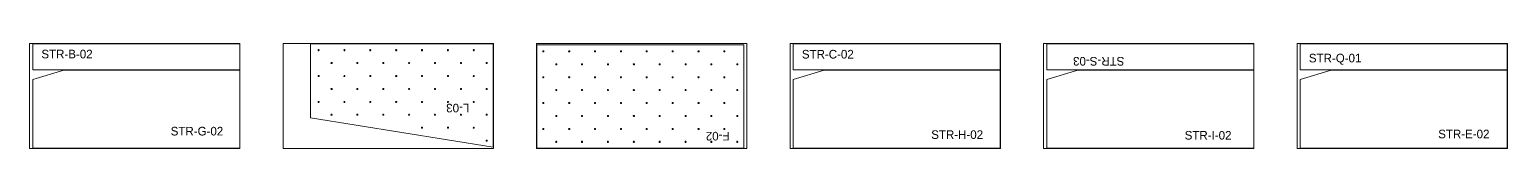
# Model space of a CAD drawing. Extents: x 0 to 287620, y 0 to 1220.
# Drawn here: x 105840 to 122980, y 0 to 1220 of the extents above; entities that cross this region are included whole.
import ezdxf

# ---------------------------------------------------------------- set-up
doc = ezdxf.new("R2010")
doc.units = 0
doc.header["$MEASUREMENT"] = 0
for name, color, linetype, lineweight in [('CUSTOM', 7, 'CONTINUOUS', 0), ('drilling', 7, 'CONTINUOUS', 0), ('FINAL', 7, 'CONTINUOUS', 0)]:
    doc.layers.add(name, color=color, linetype=linetype, lineweight=lineweight)

msp = doc.modelspace()

# ---------------------------------------------------------------- linework, layer by layer
at = {"layer": 'CUSTOM', "lineweight": 0}
for points in [[(105840, 0), (108280, 0), (108280, 1220), (105840, 1220)], [(108780, 0), (111220, 0), (111220, 1220), (108780, 1220)], [(111720, 0), (114160, 0), (114160, 1220), (111720, 1220)], [(114660, 0), (117100, 0), (117100, 1220), (114660, 1220)], [(117600, 0), (120040, 0), (120040, 1220), (117600, 1220)], [(120540, 0), (122980, 0), (122980, 1220), (120540, 1220)]]:
    msp.add_lwpolyline(points, close=True, dxfattribs=at)
at = {"layer": 'drilling', "lineweight": 0}
for points in [[(109186, 1142), (109187, 1138), (109189, 1136), (109193, 1136), (109196, 1137), (109198, 1140), (109198, 1144), (109196, 1147), (109193, 1148), (109189, 1148), (109187, 1146)], [(109486, 1142), (109487, 1138), (109489, 1136), (109493, 1136), (109496, 1137), (109498, 1140), (109498, 1144), (109496, 1147), (109493, 1148), (109489, 1148), (109487, 1146)], [(109786, 1142), (109787, 1138), (109789, 1136), (109793, 1136), (109796, 1137), (109798, 1140), (109798, 1144), (109796, 1147), (109793, 1148), (109789, 1148), (109787, 1146)], [(110086, 1142), (110087, 1138), (110089, 1136), (110093, 1136), (110096, 1137), (110098, 1140), (110098, 1144), (110096, 1147), (110093, 1148), (110089, 1148), (110087, 1146)], [(110386, 1142), (110387, 1138), (110389, 1136), (110393, 1136), (110396, 1137), (110398, 1140), (110398, 1144), (110396, 1147), (110393, 1148), (110389, 1148), (110387, 1146)], [(110686, 1142), (110687, 1138), (110689, 1136), (110693, 1136), (110696, 1137), (110698, 1140), (110698, 1144), (110696, 1147), (110693, 1148), (110689, 1148), (110687, 1146)], [(110986, 1142), (110987, 1138), (110989, 1136), (110993, 1136), (110996, 1137), (110998, 1140), (110998, 1144), (110996, 1147), (110993, 1148), (110989, 1148), (110987, 1146)], [(111792, 1128), (111793, 1124), (111795, 1122), (111799, 1122), (111802, 1123), (111804, 1126), (111804, 1130), (111802, 1133), (111799, 1134), (111795, 1134), (111793, 1132)], [(112092, 1128), (112093, 1124), (112095, 1122), (112099, 1122), (112102, 1123), (112104, 1126), (112104, 1130), (112102, 1133), (112099, 1134), (112095, 1134), (112093, 1132)], [(112392, 1128), (112393, 1124), (112395, 1122), (112399, 1122), (112402, 1123), (112404, 1126), (112404, 1130), (112402, 1133), (112399, 1134), (112395, 1134), (112393, 1132)], [(112692, 1128), (112693, 1124), (112695, 1122), (112699, 1122), (112702, 1123), (112704, 1126), (112704, 1130), (112702, 1133), (112699, 1134), (112695, 1134), (112693, 1132)], [(112992, 1128), (112993, 1124), (112995, 1122), (112999, 1122), (113002, 1123), (113004, 1126), (113004, 1130), (113002, 1133), (112999, 1134), (112995, 1134), (112993, 1132)], [(113292, 1128), (113293, 1124), (113295, 1122), (113299, 1122), (113302, 1123), (113304, 1126), (113304, 1130), (113302, 1133), (113299, 1134), (113295, 1134), (113293, 1132)], [(113592, 1128), (113593, 1124), (113595, 1122), (113599, 1122), (113602, 1123), (113604, 1126), (113604, 1130), (113602, 1133), (113599, 1134), (113595, 1134), (113593, 1132)], [(113892, 1128), (113893, 1124), (113895, 1122), (113899, 1122), (113902, 1123), (113904, 1126), (113904, 1130), (113902, 1133), (113899, 1134), (113895, 1134), (113893, 1132)], [(109336, 992), (109337, 988), (109339, 986), (109343, 986), (109346, 987), (109348, 990), (109348, 994), (109346, 997), (109343, 998), (109339, 998), (109337, 996)], [(109636, 992), (109637, 988), (109639, 986), (109643, 986), (109646, 987), (109648, 990), (109648, 994), (109646, 997), (109643, 998), (109639, 998), (109637, 996)], [(109936, 992), (109937, 988), (109939, 986), (109943, 986), (109946, 987), (109948, 990), (109948, 994), (109946, 997), (109943, 998), (109939, 998), (109937, 996)], [(110236, 992), (110237, 988), (110239, 986), (110243, 986), (110246, 987), (110248, 990), (110248, 994), (110246, 997), (110243, 998), (110239, 998), (110237, 996)], [(110536, 992), (110537, 988), (110539, 986), (110543, 986), (110546, 987), (110548, 990), (110548, 994), (110546, 997), (110543, 998), (110539, 998), (110537, 996)], [(110836, 992), (110837, 988), (110839, 986), (110843, 986), (110846, 987), (110848, 990), (110848, 994), (110846, 997), (110843, 998), (110839, 998), (110837, 996)], [(111136, 992), (111137, 988), (111139, 986), (111143, 986), (111146, 987), (111148, 990), (111148, 994), (111146, 997), (111143, 998), (111139, 998), (111137, 996)], [(111942, 978), (111943, 974), (111945, 972), (111949, 972), (111952, 973), (111954, 976), (111954, 980), (111952, 983), (111949, 984), (111945, 984), (111943, 982)], [(112242, 978), (112243, 974), (112245, 972), (112249, 972), (112252, 973), (112254, 976), (112254, 980), (112252, 983), (112249, 984), (112245, 984), (112243, 982)], [(112542, 978), (112543, 974), (112545, 972), (112549, 972), (112552, 973), (112554, 976), (112554, 980), (112552, 983), (112549, 984), (112545, 984), (112543, 982)], [(112842, 978), (112843, 974), (112845, 972), (112849, 972), (112852, 973), (112854, 976), (112854, 980), (112852, 983), (112849, 984), (112845, 984), (112843, 982)], [(113142, 978), (113143, 974), (113145, 972), (113149, 972), (113152, 973), (113154, 976), (113154, 980), (113152, 983), (113149, 984), (113145, 984), (113143, 982)], [(113442, 978), (113443, 974), (113445, 972), (113449, 972), (113452, 973), (113454, 976), (113454, 980), (113452, 983), (113449, 984), (113445, 984), (113443, 982)], [(113742, 978), (113743, 974), (113745, 972), (113749, 972), (113752, 973), (113754, 976), (113754, 980), (113752, 983), (113749, 984), (113745, 984), (113743, 982)], [(114042, 978), (114043, 974), (114045, 972), (114049, 972), (114052, 973), (114054, 976), (114054, 980), (114052, 983), (114049, 984), (114045, 984), (114043, 982)], [(109186, 842), (109187, 838), (109189, 836), (109193, 836), (109196, 837), (109198, 840), (109198, 844), (109196, 847), (109193, 848), (109189, 848), (109187, 846)], [(109336, 692), (109337, 688), (109339, 686), (109343, 686), (109346, 687), (109348, 690), (109348, 694), (109346, 697), (109343, 698), (109339, 698), (109337, 696)], [(109486, 842), (109487, 838), (109489, 836), (109493, 836), (109496, 837), (109498, 840), (109498, 844), (109496, 847), (109493, 848), (109489, 848), (109487, 846)], [(109636, 692), (109637, 688), (109639, 686), (109643, 686), (109646, 687), (109648, 690), (109648, 694), (109646, 697), (109643, 698), (109639, 698), (109637, 696)], [(109786, 842), (109787, 838), (109789, 836), (109793, 836), (109796, 837), (109798, 840), (109798, 844), (109796, 847), (109793, 848), (109789, 848), (109787, 846)], [(109936, 692), (109937, 688), (109939, 686), (109943, 686), (109946, 687), (109948, 690), (109948, 694), (109946, 697), (109943, 698), (109939, 698), (109937, 696)], [(110086, 842), (110087, 838), (110089, 836), (110093, 836), (110096, 837), (110098, 840), (110098, 844), (110096, 847), (110093, 848), (110089, 848), (110087, 846)], [(110236, 692), (110237, 688), (110239, 686), (110243, 686), (110246, 687), (110248, 690), (110248, 694), (110246, 697), (110243, 698), (110239, 698), (110237, 696)], [(110386, 842), (110387, 838), (110389, 836), (110393, 836), (110396, 837), (110398, 840), (110398, 844), (110396, 847), (110393, 848), (110389, 848), (110387, 846)], [(110536, 692), (110537, 688), (110539, 686), (110543, 686), (110546, 687), (110548, 690), (110548, 694), (110546, 697), (110543, 698), (110539, 698), (110537, 696)], [(110686, 842), (110687, 838), (110689, 836), (110693, 836), (110696, 837), (110698, 840), (110698, 844), (110696, 847), (110693, 848), (110689, 848), (110687, 846)], [(110836, 692), (110837, 688), (110839, 686), (110843, 686), (110846, 687), (110848, 690), (110848, 694), (110846, 697), (110843, 698), (110839, 698), (110837, 696)], [(110986, 842), (110987, 838), (110989, 836), (110993, 836), (110996, 837), (110998, 840), (110998, 844), (110996, 847), (110993, 848), (110989, 848), (110987, 846)], [(111136, 692), (111137, 688), (111139, 686), (111143, 686), (111146, 687), (111148, 690), (111148, 694), (111146, 697), (111143, 698), (111139, 698), (111137, 696)], [(111792, 828), (111793, 824), (111795, 822), (111799, 822), (111802, 823), (111804, 826), (111804, 830), (111802, 833), (111799, 834), (111795, 834), (111793, 832)], [(112092, 828), (112093, 824), (112095, 822), (112099, 822), (112102, 823), (112104, 826), (112104, 830), (112102, 833), (112099, 834), (112095, 834), (112093, 832)], [(112392, 828), (112393, 824), (112395, 822), (112399, 822), (112402, 823), (112404, 826), (112404, 830), (112402, 833), (112399, 834), (112395, 834), (112393, 832)], [(112692, 828), (112693, 824), (112695, 822), (112699, 822), (112702, 823), (112704, 826), (112704, 830), (112702, 833), (112699, 834), (112695, 834), (112693, 832)], [(112992, 828), (112993, 824), (112995, 822), (112999, 822), (113002, 823), (113004, 826), (113004, 830), (113002, 833), (112999, 834), (112995, 834), (112993, 832)], [(113292, 828), (113293, 824), (113295, 822), (113299, 822), (113302, 823), (113304, 826), (113304, 830), (113302, 833), (113299, 834), (113295, 834), (113293, 832)], [(113592, 828), (113593, 824), (113595, 822), (113599, 822), (113602, 823), (113604, 826), (113604, 830), (113602, 833), (113599, 834), (113595, 834), (113593, 832)], [(113892, 828), (113893, 824), (113895, 822), (113899, 822), (113902, 823), (113904, 826), (113904, 830), (113902, 833), (113899, 834), (113895, 834), (113893, 832)], [(109186, 542), (109187, 538), (109189, 536), (109193, 536), (109196, 537), (109198, 540), (109198, 544), (109196, 547), (109193, 548), (109189, 548), (109187, 546)], [(109486, 542), (109487, 538), (109489, 536), (109493, 536), (109496, 537), (109498, 540), (109498, 544), (109496, 547), (109493, 548), (109489, 548), (109487, 546)], [(109786, 542), (109787, 538), (109789, 536), (109793, 536), (109796, 537), (109798, 540), (109798, 544), (109796, 547), (109793, 548), (109789, 548), (109787, 546)], [(110086, 542), (110087, 538), (110089, 536), (110093, 536), (110096, 537), (110098, 540), (110098, 544), (110096, 547), (110093, 548), (110089, 548), (110087, 546)], [(110386, 542), (110387, 538), (110389, 536), (110393, 536), (110396, 537), (110398, 540), (110398, 544), (110396, 547), (110393, 548), (110389, 548), (110387, 546)], [(110686, 542), (110687, 538), (110689, 536), (110693, 536), (110696, 537), (110698, 540), (110698, 544), (110696, 547), (110693, 548), (110689, 548), (110687, 546)], [(110986, 542), (110987, 538), (110989, 536), (110993, 536), (110996, 537), (110998, 540), (110998, 544), (110996, 547), (110993, 548), (110989, 548), (110987, 546)], [(111792, 528), (111793, 524), (111795, 522), (111799, 522), (111802, 523), (111804, 526), (111804, 530), (111802, 533), (111799, 534), (111795, 534), (111793, 532)], [(111942, 678), (111943, 674), (111945, 672), (111949, 672), (111952, 673), (111954, 676), (111954, 680), (111952, 683), (111949, 684), (111945, 684), (111943, 682)], [(112092, 528), (112093, 524), (112095, 522), (112099, 522), (112102, 523), (112104, 526), (112104, 530), (112102, 533), (112099, 534), (112095, 534), (112093, 532)], [(112242, 678), (112243, 674), (112245, 672), (112249, 672), (112252, 673), (112254, 676), (112254, 680), (112252, 683), (112249, 684), (112245, 684), (112243, 682)], [(112392, 528), (112393, 524), (112395, 522), (112399, 522), (112402, 523), (112404, 526), (112404, 530), (112402, 533), (112399, 534), (112395, 534), (112393, 532)], [(112542, 678), (112543, 674), (112545, 672), (112549, 672), (112552, 673), (112554, 676), (112554, 680), (112552, 683), (112549, 684), (112545, 684), (112543, 682)], [(112692, 528), (112693, 524), (112695, 522), (112699, 522), (112702, 523), (112704, 526), (112704, 530), (112702, 533), (112699, 534), (112695, 534), (112693, 532)], [(112842, 678), (112843, 674), (112845, 672), (112849, 672), (112852, 673), (112854, 676), (112854, 680), (112852, 683), (112849, 684), (112845, 684), (112843, 682)], [(112992, 528), (112993, 524), (112995, 522), (112999, 522), (113002, 523), (113004, 526), (113004, 530), (113002, 533), (112999, 534), (112995, 534), (112993, 532)], [(113142, 678), (113143, 674), (113145, 672), (113149, 672), (113152, 673), (113154, 676), (113154, 680), (113152, 683), (113149, 684), (113145, 684), (113143, 682)], [(113292, 528), (113293, 524), (113295, 522), (113299, 522), (113302, 523), (113304, 526), (113304, 530), (113302, 533), (113299, 534), (113295, 534), (113293, 532)], [(113442, 678), (113443, 674), (113445, 672), (113449, 672), (113452, 673), (113454, 676), (113454, 680), (113452, 683), (113449, 684), (113445, 684), (113443, 682)], [(113592, 528), (113593, 524), (113595, 522), (113599, 522), (113602, 523), (113604, 526), (113604, 530), (113602, 533), (113599, 534), (113595, 534), (113593, 532)], [(113742, 678), (113743, 674), (113745, 672), (113749, 672), (113752, 673), (113754, 676), (113754, 680), (113752, 683), (113749, 684), (113745, 684), (113743, 682)], [(113892, 528), (113893, 524), (113895, 522), (113899, 522), (113902, 523), (113904, 526), (113904, 530), (113902, 533), (113899, 534), (113895, 534), (113893, 532)], [(114042, 678), (114043, 674), (114045, 672), (114049, 672), (114052, 673), (114054, 676), (114054, 680), (114052, 683), (114049, 684), (114045, 684), (114043, 682)], [(109336, 392), (109337, 388), (109339, 386), (109343, 386), (109346, 387), (109348, 390), (109348, 394), (109346, 397), (109343, 398), (109339, 398), (109337, 396)], [(109636, 392), (109637, 388), (109639, 386), (109643, 386), (109646, 387), (109648, 390), (109648, 394), (109646, 397), (109643, 398), (109639, 398), (109637, 396)], [(109936, 392), (109937, 388), (109939, 386), (109943, 386), (109946, 387), (109948, 390), (109948, 394), (109946, 397), (109943, 398), (109939, 398), (109937, 396)], [(110236, 392), (110237, 388), (110239, 386), (110243, 386), (110246, 387), (110248, 390), (110248, 394), (110246, 397), (110243, 398), (110239, 398), (110237, 396)], [(110536, 392), (110537, 388), (110539, 386), (110543, 386), (110546, 387), (110548, 390), (110548, 394), (110546, 397), (110543, 398), (110539, 398), (110537, 396)], [(110836, 392), (110837, 388), (110839, 386), (110843, 386), (110846, 387), (110848, 390), (110848, 394), (110846, 397), (110843, 398), (110839, 398), (110837, 396)], [(111136, 392), (111137, 388), (111139, 386), (111143, 386), (111146, 387), (111148, 390), (111148, 394), (111146, 397), (111143, 398), (111139, 398), (111137, 396)], [(111942, 378), (111943, 374), (111945, 372), (111949, 372), (111952, 373), (111954, 376), (111954, 380), (111952, 383), (111949, 384), (111945, 384), (111943, 382)], [(112242, 378), (112243, 374), (112245, 372), (112249, 372), (112252, 373), (112254, 376), (112254, 380), (112252, 383), (112249, 384), (112245, 384), (112243, 382)], [(112542, 378), (112543, 374), (112545, 372), (112549, 372), (112552, 373), (112554, 376), (112554, 380), (112552, 383), (112549, 384), (112545, 384), (112543, 382)], [(112842, 378), (112843, 374), (112845, 372), (112849, 372), (112852, 373), (112854, 376), (112854, 380), (112852, 383), (112849, 384), (112845, 384), (112843, 382)], [(113142, 378), (113143, 374), (113145, 372), (113149, 372), (113152, 373), (113154, 376), (113154, 380), (113152, 383), (113149, 384), (113145, 384), (113143, 382)], [(113442, 378), (113443, 374), (113445, 372), (113449, 372), (113452, 373), (113454, 376), (113454, 380), (113452, 383), (113449, 384), (113445, 384), (113443, 382)], [(113742, 378), (113743, 374), (113745, 372), (113749, 372), (113752, 373), (113754, 376), (113754, 380), (113752, 383), (113749, 384), (113745, 384), (113743, 382)], [(114042, 378), (114043, 374), (114045, 372), (114049, 372), (114052, 373), (114054, 376), (114054, 380), (114052, 383), (114049, 384), (114045, 384), (114043, 382)], [(110386, 242), (110387, 238), (110389, 236), (110393, 236), (110396, 237), (110398, 240), (110398, 244), (110396, 247), (110393, 248), (110389, 248), (110387, 246)], [(110686, 242), (110687, 238), (110689, 236), (110693, 236), (110696, 237), (110698, 240), (110698, 244), (110696, 247), (110693, 248), (110689, 248), (110687, 246)], [(110986, 242), (110987, 238), (110989, 236), (110993, 236), (110996, 237), (110998, 240), (110998, 244), (110996, 247), (110993, 248), (110989, 248), (110987, 246)], [(111792, 228), (111793, 224), (111795, 222), (111799, 222), (111802, 223), (111804, 226), (111804, 230), (111802, 233), (111799, 234), (111795, 234), (111793, 232)], [(112092, 228), (112093, 224), (112095, 222), (112099, 222), (112102, 223), (112104, 226), (112104, 230), (112102, 233), (112099, 234), (112095, 234), (112093, 232)], [(112392, 228), (112393, 224), (112395, 222), (112399, 222), (112402, 223), (112404, 226), (112404, 230), (112402, 233), (112399, 234), (112395, 234), (112393, 232)], [(112692, 228), (112693, 224), (112695, 222), (112699, 222), (112702, 223), (112704, 226), (112704, 230), (112702, 233), (112699, 234), (112695, 234), (112693, 232)], [(112992, 228), (112993, 224), (112995, 222), (112999, 222), (113002, 223), (113004, 226), (113004, 230), (113002, 233), (112999, 234), (112995, 234), (112993, 232)], [(113292, 228), (113293, 224), (113295, 222), (113299, 222), (113302, 223), (113304, 226), (113304, 230), (113302, 233), (113299, 234), (113295, 234), (113293, 232)], [(113592, 228), (113593, 224), (113595, 222), (113599, 222), (113602, 223), (113604, 226), (113604, 230), (113602, 233), (113599, 234), (113595, 234), (113593, 232)], [(113892, 228), (113893, 224), (113895, 222), (113899, 222), (113902, 223), (113904, 226), (113904, 230), (113902, 233), (113899, 234), (113895, 234), (113893, 232)], [(111136, 92), (111137, 88), (111139, 86), (111143, 86), (111146, 87), (111148, 90), (111148, 94), (111146, 97), (111143, 98), (111139, 98), (111137, 96)], [(111942, 78), (111943, 74), (111945, 72), (111949, 72), (111952, 73), (111954, 76), (111954, 80), (111952, 83), (111949, 84), (111945, 84), (111943, 82)], [(112242, 78), (112243, 74), (112245, 72), (112249, 72), (112252, 73), (112254, 76), (112254, 80), (112252, 83), (112249, 84), (112245, 84), (112243, 82)], [(112542, 78), (112543, 74), (112545, 72), (112549, 72), (112552, 73), (112554, 76), (112554, 80), (112552, 83), (112549, 84), (112545, 84), (112543, 82)], [(112842, 78), (112843, 74), (112845, 72), (112849, 72), (112852, 73), (112854, 76), (112854, 80), (112852, 83), (112849, 84), (112845, 84), (112843, 82)], [(113142, 78), (113143, 74), (113145, 72), (113149, 72), (113152, 73), (113154, 76), (113154, 80), (113152, 83), (113149, 84), (113145, 84), (113143, 82)], [(113442, 78), (113443, 74), (113445, 72), (113449, 72), (113452, 73), (113454, 76), (113454, 80), (113452, 83), (113449, 84), (113445, 84), (113443, 82)], [(113742, 78), (113743, 74), (113745, 72), (113749, 72), (113752, 73), (113754, 76), (113754, 80), (113752, 83), (113749, 84), (113745, 84), (113743, 82)], [(114042, 78), (114043, 74), (114045, 72), (114049, 72), (114052, 73), (114054, 76), (114054, 80), (114052, 83), (114049, 84), (114045, 84), (114043, 82)]]:
    msp.add_lwpolyline(points, close=True, dxfattribs=at)
at = {"layer": 'FINAL', "lineweight": 0}
for points in [[(108277, 1215), (108277, 915), (105877, 915), (105877, 1215)], [(117097, 1215), (117097, 915), (114697, 915), (114697, 1215)], [(117637, 915), (117637, 1215), (120037, 1215), (120037, 915)], [(122977, 1215), (122977, 915), (120577, 915), (120577, 1215)], [(105877, 3), (108277, 3), (108277, 909), (106237, 909), (105877, 803)], [(117097, 909), (117097, 3), (114697, 3), (114697, 803), (115057, 909)], [(120037, 909), (117997, 909), (117637, 803), (117637, 3), (120037, 3)], [(120577, 3), (122977, 3), (122977, 909), (120937, 909), (120577, 803)]]:
    msp.add_lwpolyline(points, close=True, dxfattribs=at)
at = {"layer": 'Final', "lineweight": 0}
for points in [[(111217, 1217), (111217, 17), (109099, 356), (109099, 1217)], [(111723, 3), (114123, 3), (114123, 1203), (111723, 1203)]]:
    msp.add_lwpolyline(points, close=True, dxfattribs=at)

# ---------------------------------------------------------------- texts
at = {"layer": 'FINAL', "lineweight": 0}
for s, p in [('STR-B-02', (105977, 1047)), ('STR-C-02', (114797, 1045)), ('STR-Q-01', (120677, 1000)), ('STR-G-02', (107477, 152)), ('STR-H-02', (116297, 112)), ('STR-I-02', (119237, 104)), ('STR-E-02', (122177, 119))]:
    msp.add_text(s, height=100, dxfattribs=at).set_placement(p)
msp.add_text('STR-S-03', height=100, rotation=180, dxfattribs=at).set_placement((118537, 1063))
at = {"layer": 'Final', "lineweight": 0}
for s, p in [('L-03', (110940, 520)), ('F-02', (113958, 194))]:
    msp.add_text(s, height=100, rotation=180, dxfattribs=at).set_placement(p)

doc.saveas('drawing.dxf')
